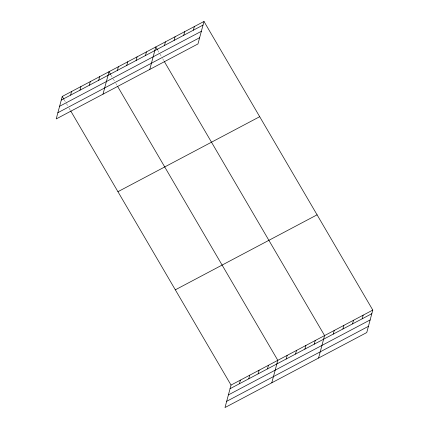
<?xml version="1.0" encoding="UTF-8"?>
<svg xmlns="http://www.w3.org/2000/svg" width="429" height="429" viewBox="0 0 429 429"><rect width="100%" height="100%" fill="white"/><g stroke="black" fill="none" stroke-linecap="round" stroke-linejoin="round"><path stroke-width="0.32" stroke-dasharray="2.15 1.61" d="M157.749 50.29L159.706 53.636M160.033 54.188L161.658 56.977M162.639 58.644L163.942 60.875M110.972 75.043L112.929 78.384M113.251 78.941L114.881 81.725M115.857 83.398L116.838 85.065M64.194 99.791L66.146 103.132M66.474 103.689L68.104 106.472M69.08 108.146L70.383 110.371"/><path stroke-width="0.64" d="M62.243 96.45L56.215 118.924L197.967 43.93L203.995 21.45L62.243 96.45L63.867 99.233M70.624 95.131L71.595 91.5M79.976 90.181L80.952 86.545M89.334 85.232L90.305 81.596M98.691 80.277L99.662 76.646M102.998 94.176L109.02 71.697L110.644 74.485M117.401 70.377L118.372 66.747M126.759 65.428L127.729 61.797M136.111 60.478L137.087 56.848M145.469 55.529L146.439 51.898M149.775 69.428L155.797 46.949L157.427 49.732M164.463 45.479L165.438 41.849M174.104 40.38L175.075 36.749M183.741 35.28L184.717 31.649M193.382 30.18L194.353 26.55M70.71 110.929L231.033 385.07L225.005 407.55L366.757 332.55L372.785 310.076L203.995 21.45M239.414 383.757L240.385 380.121M248.766 378.802L249.742 375.171M258.124 373.852L259.095 370.222M267.481 368.902L268.452 365.272M271.788 382.802L277.81 360.322L117.487 86.181M286.191 359.003L287.162 355.373M295.549 354.054L296.519 350.423M304.901 349.104L305.877 345.474M314.259 344.155L315.229 340.524M318.565 358.054L324.587 335.575L164.264 61.433M333.253 334.105L334.229 330.475M342.894 329.005L343.865 325.375M352.531 323.906L353.507 320.275M362.173 318.806L363.143 315.176M61.267 100.08L203.019 25.08M59.599 106.295L201.351 31.301M57.883 112.704L199.635 37.709M117.943 191.693L259.695 116.699M175.327 289.827L317.079 214.827M231.033 385.07L372.785 310.076M230.057 388.706L371.809 313.706M228.389 394.921L370.141 319.927M226.673 401.329L368.425 326.335"/></g></svg>
